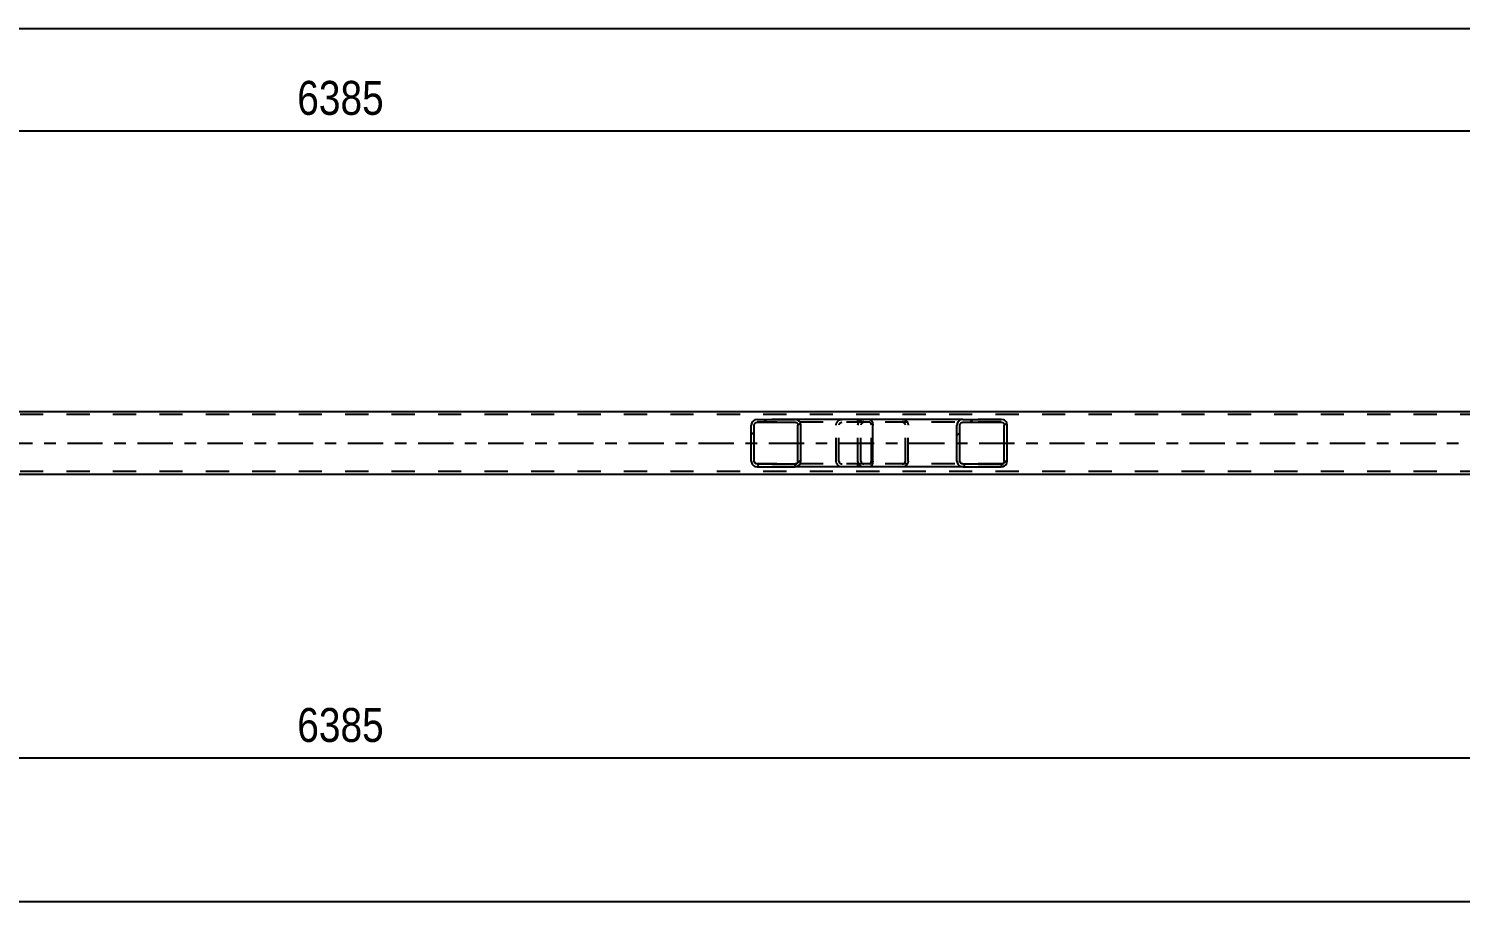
# Model space of a CAD drawing. Header units: millimetres. Extents: x 0 to 841, y 0 to 594.
# Drawn here: x 436.4 to 557.2, y 202.3 to 276 of the extents above; entities that cross this region are included whole.
import ezdxf

# ---------------------------------------------------------------- set-up
doc = ezdxf.new("R2010")
doc.units = ezdxf.units.MM
doc.linetypes.add('DXK_LINE_DOT2', pattern=[3.9198, 1.9599, -1.9599])
doc.linetypes.add('DXK_LINE_DOT3', pattern=[5.9187, 2.979, -0.9799, 0.9799, -0.9799])
doc.styles.add('Arial Narrow', font='ARIALN.TTF', dxfattribs={"height": 0.2})

# ---------------------------------------------------------------- blocks, each defined once
blk = doc.blocks.new('Part-248143587-3539 - 3433')
at = {"linetype": 'Continuous'}
h = blk.add_hatch(dxfattribs=at)
h.set_pattern_fill('', scale=0.7, style=0, pattern_type=0)
h.set_pattern_definition([(45, (518.9653, 242.7308), (-1.57154, 1.57154), [])])
h.paths.add_polyline_path([(519, 242.55), (518.97, 242.73), (518.85, 242.89), (518.69, 242.99), (518.49, 243.03), (515.26, 243.03), (515.06, 242.99), (514.9, 242.89), (514.79, 242.73), (514.75, 242.55), (514.75, 239.51), (514.79, 239.32), (514.9, 239.17), (515.06, 239.06), (515.26, 239.03), (518.49, 239.03), (518.69, 239.06), (518.85, 239.17), (518.97, 239.32), (519, 239.51)])
h.paths.add_polyline_path([(518.73, 239.42), (518.67, 239.34), (518.59, 239.29), (518.49, 239.27), (515.26, 239.27), (515.16, 239.29), (515.08, 239.34), (515.02, 239.42), (515, 239.51), (515, 242.55), (515.02, 242.64), (515.08, 242.72), (515.16, 242.77), (515.26, 242.79), (518.49, 242.79), (518.59, 242.77), (518.67, 242.72), (518.73, 242.64), (518.75, 242.55), (518.75, 239.51)])
at = {"color": 7, "linetype": 'DXK_LINE_DOT2'}
for p, q in [((506.71, 242.99), (506.91, 243.03)), ((507.39, 243.03), (506.91, 243.03)), ((510.14, 243.03), (510.34, 242.99)), ((518.49, 243.03), (515.26, 243.03)), ((506.4, 242.55), (506.44, 242.73)), ((506.4, 239.51), (506.4, 242.55)), ((506.67, 242.64), (506.65, 242.55)), ((506.65, 239.51), (506.65, 242.55)), ((506.73, 242.72), (506.67, 242.64)), ((506.81, 242.77), (506.73, 242.72)), ((506.91, 242.79), (506.81, 242.77)), ((518.49, 242.79), (506.91, 242.79)), ((510.24, 242.77), (510.14, 242.79)), ((510.32, 242.72), (510.24, 242.77)), ((510.38, 242.64), (510.32, 242.72)), ((510.4, 242.55), (510.38, 242.64)), ((510.4, 239.51), (510.4, 242.55)), ((510.62, 242.73), (510.65, 242.55)), ((510.65, 239.51), (510.65, 242.55)), ((506.44, 239.32), (506.4, 239.51)), ((506.65, 239.51), (506.67, 239.42)), ((506.67, 239.42), (506.73, 239.34)), ((506.73, 239.34), (506.81, 239.29)), ((506.81, 239.29), (506.91, 239.27)), ((518.49, 239.27), (506.91, 239.27)), ((510.14, 239.27), (510.24, 239.29)), ((510.24, 239.29), (510.32, 239.34)), ((510.32, 239.34), (510.38, 239.42)), ((510.38, 239.42), (510.4, 239.51)), ((510.65, 239.51), (510.62, 239.32)), ((506.91, 239.03), (506.71, 239.06)), ((507.39, 239.03), (506.91, 239.03)), ((510.34, 239.06), (510.14, 239.03)), ((518.49, 239.03), (515.26, 239.03))]:
    blk.add_line(p, q, dxfattribs=at)
at = {"color": 2, "linetype": 'Continuous'}
for p, q in [((515.26, 243.03), (507.39, 243.03)), ((515.26, 243.03), (515.06, 242.99)), ((515.26, 243.03), (518.49, 243.03)), ((518.69, 242.99), (518.49, 243.03)), ((514.79, 242.73), (514.75, 242.55)), ((514.75, 239.51), (514.75, 242.55)), ((515, 242.55), (515.02, 242.64)), ((515, 239.51), (515, 242.55)), ((515.02, 242.64), (515.08, 242.72)), ((515.08, 242.72), (515.16, 242.77)), ((515.16, 242.77), (515.26, 242.79)), ((515.26, 242.79), (518.49, 242.79)), ((518.49, 242.79), (518.59, 242.77)), ((518.59, 242.77), (518.67, 242.72)), ((518.67, 242.72), (518.73, 242.64)), ((518.73, 242.64), (518.75, 242.55)), ((518.75, 239.51), (518.75, 242.55)), ((519, 242.55), (518.97, 242.73)), ((519, 239.51), (519, 242.55)), ((514.75, 239.51), (514.79, 239.32)), ((515.02, 239.42), (515, 239.51)), ((515.08, 239.34), (515.02, 239.42)), ((515.16, 239.29), (515.08, 239.34)), ((515.26, 239.27), (515.16, 239.29)), ((515.26, 239.27), (518.49, 239.27)), ((518.59, 239.29), (518.49, 239.27)), ((518.67, 239.34), (518.59, 239.29)), ((518.73, 239.42), (518.67, 239.34)), ((518.75, 239.51), (518.73, 239.42)), ((518.97, 239.32), (519, 239.51)), ((515.26, 239.03), (507.39, 239.03)), ((515.06, 239.06), (515.26, 239.03)), ((515.26, 239.03), (518.49, 239.03)), ((518.49, 239.03), (518.69, 239.06))]:
    blk.add_line(p, q, dxfattribs=at)
at = {"color": 7, "linetype": 'DXK_LINE_DOT2'}
for centre, start, end in [((506.89, 242.53), 110.7583, 155.68), ((510.16, 242.53), 24.32, 69.2417), ((506.89, 239.53), 204.32, 249.2417), ((510.16, 239.53), 290.7583, 335.68)]:
    blk.add_arc(centre, 0.496, start, end, dxfattribs=at)
at = {"color": 2, "linetype": 'Continuous'}
for centre, start, end in [((515.24, 242.53), 110.7583, 155.68), ((518.51, 242.53), 24.32, 69.2417), ((515.24, 239.53), 204.32, 249.2417), ((518.51, 239.53), 290.7583, 335.68)]:
    blk.add_arc(centre, 0.496, start, end, dxfattribs=at)
blk = doc.blocks.new('Part-248143587-3631 - 3433')
at = {"color": 7, "linetype": 'DXK_LINE_DOT2'}
for p, q in [((731.64, 243.43), (72.73, 243.43)), ((731.64, 238.63), (72.73, 238.63))]:
    blk.add_line(p, q, dxfattribs=at)
at = {"color": 2, "linetype": 'Continuous'}
for p, q in [((589.65, 243.67), (340.24, 243.67)), ((589.65, 238.39), (72.73, 238.39))]:
    blk.add_line(p, q, dxfattribs=at)
at = {"color": 7, "linetype": 'DXK_LINE_DOT3'}
blk.add_line((72.73, 241.03), (731.64, 241.03), dxfattribs=at)
blk = doc.blocks.new('Part-248143587-3633 - 3433')
at = {"linetype": 'Continuous'}
h = blk.add_hatch(dxfattribs=at)
h.set_pattern_fill('', scale=0.7, style=0, pattern_type=0)
h.set_pattern_definition([(45, (501.5547, 242.7308), (-1.57154, 1.57154), [])])
h.paths.add_polyline_path([(501.59, 242.55), (501.55, 242.73), (501.45, 242.89), (501.28, 242.99), (501.09, 243.03), (497.91, 243.03), (497.71, 242.99), (497.55, 242.89), (497.44, 242.73), (497.4, 242.55), (497.4, 239.51), (497.44, 239.32), (497.55, 239.17), (497.71, 239.06), (497.91, 239.03), (501.09, 239.03), (501.28, 239.06), (501.45, 239.17), (501.55, 239.32), (501.59, 239.51)])
h.paths.add_polyline_path([(501.32, 239.42), (501.27, 239.34), (501.19, 239.29), (501.09, 239.27), (497.91, 239.27), (497.81, 239.29), (497.73, 239.34), (497.67, 239.42), (497.65, 239.51), (497.65, 242.55), (497.67, 242.64), (497.73, 242.72), (497.81, 242.77), (497.91, 242.79), (501.09, 242.79), (501.19, 242.77), (501.27, 242.72), (501.32, 242.64), (501.34, 242.55), (501.34, 239.51)])
at = {"color": 2, "linetype": 'Continuous'}
for p, q in [((497.91, 243.03), (497.71, 242.99)), ((497.91, 243.03), (501.09, 243.03)), ((507.39, 243.03), (501.09, 243.03)), ((501.28, 242.99), (501.09, 243.03)), ((507.39, 243.03), (507.49, 242.99)), ((507.49, 242.99), (507.58, 242.89)), ((507.58, 242.89), (507.64, 242.73)), ((497.44, 242.73), (497.4, 242.55)), ((497.4, 239.51), (497.4, 242.55)), ((497.65, 242.55), (497.67, 242.64)), ((497.65, 239.51), (497.65, 242.55)), ((497.67, 242.64), (497.73, 242.72)), ((497.73, 242.72), (497.81, 242.77)), ((497.81, 242.77), (497.91, 242.79)), ((497.91, 242.79), (501.09, 242.79)), ((501.09, 242.79), (501.19, 242.77)), ((501.19, 242.77), (501.27, 242.72)), ((501.27, 242.72), (501.32, 242.64)), ((501.32, 242.64), (501.34, 242.55)), ((501.34, 239.51), (501.34, 242.55)), ((501.59, 242.55), (501.55, 242.73)), ((501.59, 239.51), (501.59, 242.55)), ((507.64, 242.73), (507.66, 242.55)), ((507.66, 239.51), (507.66, 242.55)), ((497.4, 239.51), (497.44, 239.32)), ((497.67, 239.42), (497.65, 239.51)), ((497.73, 239.34), (497.67, 239.42)), ((497.81, 239.29), (497.73, 239.34)), ((497.91, 239.27), (497.81, 239.29)), ((497.91, 239.27), (501.09, 239.27)), ((501.19, 239.29), (501.09, 239.27)), ((501.27, 239.34), (501.19, 239.29)), ((501.32, 239.42), (501.27, 239.34)), ((501.34, 239.51), (501.32, 239.42)), ((501.55, 239.32), (501.59, 239.51)), ((507.64, 239.32), (507.58, 239.17)), ((507.66, 239.51), (507.64, 239.32)), ((497.71, 239.06), (497.91, 239.03)), ((497.91, 239.03), (501.09, 239.03)), ((501.09, 239.03), (501.28, 239.06)), ((507.39, 239.03), (501.09, 239.03)), ((507.49, 239.06), (507.39, 239.03)), ((507.58, 239.17), (507.49, 239.06))]:
    blk.add_line(p, q, dxfattribs=at)
at = {"color": 7, "linetype": 'DXK_LINE_DOT2'}
for p, q in [((501.09, 243.03), (497.91, 243.03)), ((504.86, 242.99), (505.06, 243.03)), ((506.4, 242.79), (506.4, 243.03)), ((507.39, 242.79), (497.91, 242.79)), ((504.55, 242.55), (504.59, 242.73)), ((504.55, 239.51), (504.55, 242.55)), ((504.82, 242.64), (504.8, 242.55)), ((504.8, 239.51), (504.8, 242.55)), ((504.88, 242.72), (504.82, 242.64)), ((504.88, 242.72), (504.9, 242.73)), ((504.9, 242.73), (504.96, 242.77)), ((504.96, 242.77), (505.06, 242.79)), ((507.44, 242.77), (507.39, 242.79)), ((507.49, 242.72), (507.44, 242.77)), ((507.52, 242.64), (507.49, 242.72)), ((507.53, 242.55), (507.52, 242.64)), ((507.53, 239.51), (507.53, 242.55)), ((507.39, 239.27), (497.91, 239.27)), ((504.59, 239.32), (504.55, 239.51)), ((504.8, 239.51), (504.82, 239.42)), ((504.82, 239.42), (504.88, 239.34)), ((504.88, 239.34), (504.9, 239.32)), ((504.9, 239.32), (504.96, 239.29)), ((504.96, 239.29), (505.06, 239.27)), ((506.4, 239.03), (506.4, 239.27)), ((507.39, 239.27), (507.44, 239.29)), ((507.44, 239.29), (507.49, 239.34)), ((507.49, 239.34), (507.52, 239.42)), ((507.52, 239.42), (507.53, 239.51)), ((501.09, 239.03), (497.91, 239.03)), ((505.06, 239.03), (504.86, 239.06))]:
    blk.add_line(p, q, dxfattribs=at)
at = {"color": 2, "linetype": 'Continuous'}
for centre, start, end in [((497.89, 242.53), 111.1941, 156.1506), ((501.1, 242.53), 23.8494, 68.8059), ((497.89, 239.52), 203.8494, 248.8059), ((501.1, 239.52), 291.1941, 336.1506)]:
    blk.add_arc(centre, 0.492, start, end, dxfattribs=at)
at = {"color": 7, "linetype": 'DXK_LINE_DOT2'}
for centre, start, end in [((505.04, 242.53), 111.1941, 156.1506), ((505.04, 239.52), 203.8494, 248.8059)]:
    blk.add_arc(centre, 0.492, start, end, dxfattribs=at)
blk = doc.blocks.new('StraightDimension-248143587-3692 - 3433')
at = {"color": 7, "linetype": 'Continuous'}
blk.add_line((335.04, 214.45), (590.45, 214.45), dxfattribs=at)
at = {"color": 0}
blk.add_wipeout([(467, 215.2), (467, 219.4), (458.49, 219.4), (458.49, 215.2)], dxfattribs=at)
at = {"color": 3, "style": 'Arial Narrow'}
blk.add_text('6385', height=2.863, dxfattribs=at).set_placement((459.09, 215.8))
blk = doc.blocks.new('StraightDimension-248143587-3715 - 3433')
at = {"color": 7, "linetype": 'Continuous'}
blk.add_line((63.47, 202.34), (740.9, 202.34), dxfattribs=at)
blk = doc.blocks.new('StraightDimension-248143587-3732 - 3433')
at = {"color": 7, "linetype": 'Continuous'}
blk.add_line((335.04, 267.39), (590.45, 267.39), dxfattribs=at)
at = {"color": 0}
blk.add_wipeout([(467, 268.14), (467, 272.34), (458.49, 272.34), (458.49, 268.14)], dxfattribs=at)
at = {"color": 3, "style": 'Arial Narrow'}
blk.add_text('6385', height=2.863, dxfattribs=at).set_placement((459.09, 268.74))
blk = doc.blocks.new('StraightDimension-248143587-3765 - 3433')
at = {"color": 7, "linetype": 'Continuous'}
blk.add_line((64.11, 276.02), (740.26, 276.02), dxfattribs=at)

msp = doc.modelspace()

# ---------------------------------------------------------------- block references
for name in ['StraightDimension-248143587-3732 - 3433', 'Part-248143587-3631 - 3433', 'Part-248143587-3633 - 3433', 'Part-248143587-3539 - 3433', 'StraightDimension-248143587-3692 - 3433']:
    msp.add_blockref(name, (0, 0))

# ---------------------------------------------------------------- next in the draw order: block references
for name in ['StraightDimension-248143587-3765 - 3433', 'StraightDimension-248143587-3715 - 3433']:
    msp.add_blockref(name, (0, 0))

doc.saveas('drawing.dxf')
